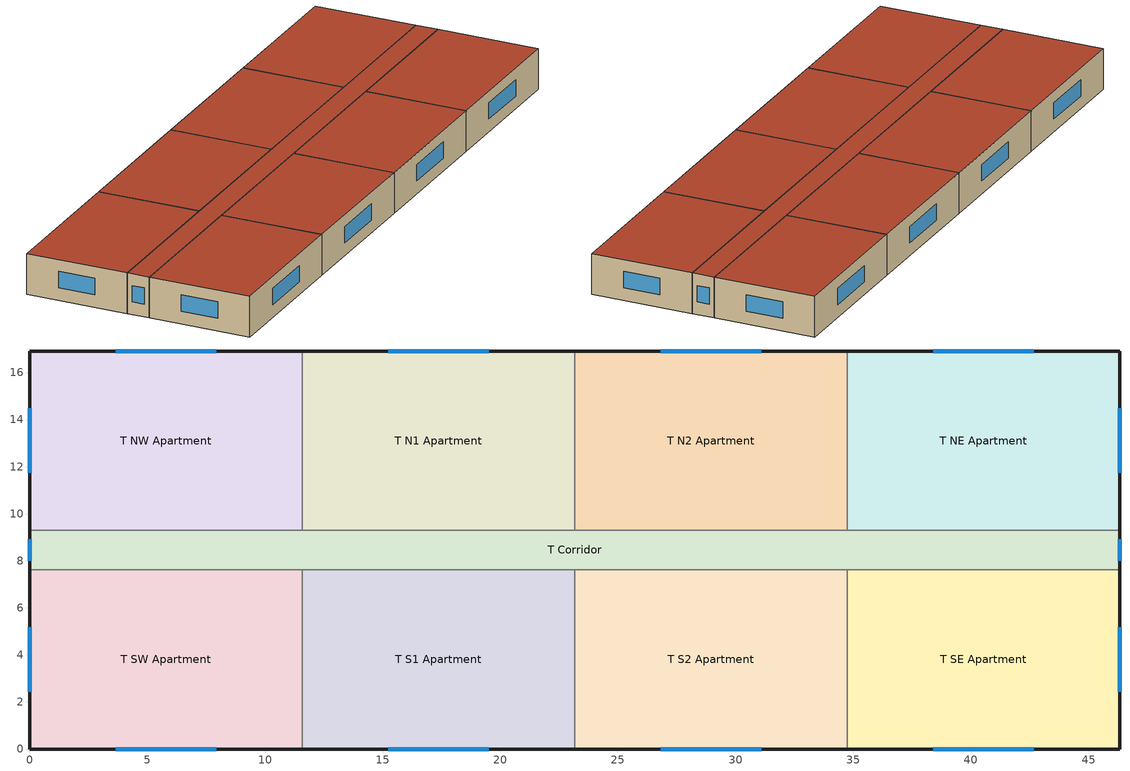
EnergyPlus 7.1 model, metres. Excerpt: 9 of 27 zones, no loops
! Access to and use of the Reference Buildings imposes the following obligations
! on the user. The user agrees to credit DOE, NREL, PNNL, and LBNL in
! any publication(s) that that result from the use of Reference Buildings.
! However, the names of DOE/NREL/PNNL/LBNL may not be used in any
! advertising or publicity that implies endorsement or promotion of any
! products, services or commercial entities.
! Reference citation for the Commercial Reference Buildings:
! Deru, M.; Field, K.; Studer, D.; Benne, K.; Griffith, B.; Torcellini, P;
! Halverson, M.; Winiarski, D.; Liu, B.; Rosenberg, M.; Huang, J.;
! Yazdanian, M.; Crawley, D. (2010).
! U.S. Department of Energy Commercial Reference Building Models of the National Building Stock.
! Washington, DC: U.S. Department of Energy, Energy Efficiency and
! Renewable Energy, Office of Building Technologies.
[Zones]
T SW Apartment
 floor adiabatic (INT-FLOOR-TOPSIDE): 0,7.62 11.58,7.62 11.58,0 0,0 z9.14
 wall outside (Steel Frame Res Ext Wall): 0,7.62 0,0 11.58,0 z9.14:12.19
 wall to T Corridor (int-walls): 11.58,7.62 0,7.62 z9.14:12.19
 wall to T S1 Apartment (int-walls): 11.58,0 11.58,7.62 z9.14:12.19
 window (Window Res Operable): 0,5.18 0,2.44 / 3.66,0 7.92,0 z10.1:11.32
 roof outside (IEAD Res Roof): 11.58,0 11.58,7.62 0,7.62 0,0 z12.19
T NW Apartment
 floor adiabatic (INT-FLOOR-TOPSIDE): 0,16.92 11.58,16.92 11.58,9.3 0,9.3 z9.14
 wall outside (Steel Frame Res Ext Wall): 11.58,16.92 0,16.92 0,9.3 z9.14:12.19
 wall to T Corridor (int-walls): 0,9.3 11.58,9.3 z9.14:12.19
 wall to T N1 Apartment (int-walls): 11.58,9.3 11.58,16.92 z9.14:12.19
 window (Window Res Operable): 7.92,16.92 3.66,16.92 / 0,14.48 0,11.73 z10.1:11.32
 roof outside (IEAD Res Roof): 11.58,9.3 11.58,16.92 0,16.92 0,9.3 z12.19
T SE Apartment
 floor adiabatic (INT-FLOOR-TOPSIDE): 34.75,7.62 46.33,7.62 46.33,0 34.75,0 z9.14
 wall outside (Steel Frame Res Ext Wall): 34.75,0 46.33,0 46.33,7.62 z9.14:12.19
 wall to T Corridor (int-walls): 46.33,7.62 34.75,7.62 z9.14:12.19
 wall to T S2 Apartment (int-walls): 34.75,7.62 34.75,0 z9.14:12.19
 window (Window Res Operable): 46.33,2.44 46.33,5.18 / 38.4,0 42.67,0 z10.1:11.32
 roof outside (IEAD Res Roof): 46.33,0 46.33,7.62 34.75,7.62 34.75,0 z12.19
T NE Apartment
 floor adiabatic (INT-FLOOR-TOPSIDE): 34.75,16.92 46.33,16.92 46.33,9.3 34.75,9.3 z9.14
 wall outside (Steel Frame Res Ext Wall): 46.33,9.3 46.33,16.92 34.75,16.92 z9.14:12.19
 wall to T Corridor (int-walls): 34.75,9.3 46.33,9.3 z9.14:12.19
 wall to T N2 Apartment (int-walls): 34.75,16.92 34.75,9.3 z9.14:12.19
 window (Window Res Operable): 42.67,16.92 38.4,16.92 / 46.33,11.73 46.33,14.48 z10.1:11.32
 roof outside (IEAD Res Roof): 46.33,9.3 46.33,16.92 34.75,16.92 34.75,9.3 z12.19
T N1 Apartment
 floor adiabatic (INT-FLOOR-TOPSIDE): 11.58,16.92 23.16,16.92 23.16,9.3 11.58,9.3 z9.14
 wall outside (Steel Frame Res Ext Wall): 23.16,16.92 11.58,16.92 z9.14:12.19
 wall to T Corridor (int-walls): 11.58,9.3 23.16,9.3 z9.14:12.19
 wall to T N2 Apartment (int-walls): 23.16,9.3 23.16,16.92 z9.14:12.19
 window (Window Res Operable): 19.51,16.92 15.24,16.92 z10.1:11.32
 roof outside (IEAD Res Roof): 23.16,9.3 23.16,16.92 11.58,16.92 11.58,9.3 z12.19
T N2 Apartment
 floor adiabatic (INT-FLOOR-TOPSIDE): 23.16,16.92 34.75,16.92 34.75,9.3 23.16,9.3 z9.14
 wall outside (Steel Frame Res Ext Wall): 34.75,16.92 23.16,16.92 z9.14:12.19
 wall to T Corridor (int-walls): 23.16,9.3 34.75,9.3 z9.14:12.19
 window (Window Res Operable): 31.09,16.92 26.82,16.92 z10.1:11.32
 roof outside (IEAD Res Roof): 34.75,9.3 34.75,16.92 23.16,16.92 23.16,9.3 z12.19
T S1 Apartment
 floor adiabatic (INT-FLOOR-TOPSIDE): 11.58,7.62 23.16,7.62 23.16,0 11.58,0 z9.14
 wall outside (Steel Frame Res Ext Wall): 11.58,0 23.16,0 z9.14:12.19
 wall to T Corridor (int-walls): 23.16,7.62 11.58,7.62 z9.14:12.19
 wall to T S2 Apartment (int-walls): 23.16,0 23.16,7.62 z9.14:12.19
 window (Window Res Operable): 15.24,0 19.51,0 z10.1:11.32
 roof outside (IEAD Res Roof): 23.16,0 23.16,7.62 11.58,7.62 11.58,0 z12.19
T S2 Apartment
 floor adiabatic (INT-FLOOR-TOPSIDE): 23.16,7.62 34.75,7.62 34.75,0 23.16,0 z9.14
 wall outside (Steel Frame Res Ext Wall): 23.16,0 34.75,0 z9.14:12.19
 wall to T Corridor (int-walls): 34.75,7.62 23.16,7.62 z9.14:12.19
 window (Window Res Operable): 26.82,0 31.09,0 z10.1:11.32
 roof outside (IEAD Res Roof): 34.75,0 34.75,7.62 23.16,7.62 23.16,0 z12.19
T Corridor
 floor adiabatic (INT-FLOOR-TOPSIDE): 0,9.3 46.33,9.3 46.33,7.62 0,7.62 z9.14
 wall outside (Steel Frame Res Ext Wall): 0,9.3 0,7.62 / 46.33,7.62 46.33,9.3 z9.14:12.19
 window (Window Res Operable): 0,8.91 0,8 / 46.33,8 46.33,8.91 z10.1:11.32
 roof outside (IEAD Res Roof): 46.33,7.62 46.33,9.3 0,9.3 0,7.62 z12.19
[Building]
Ref Bldg Midrise Apartment New2004_v1.3_5.0: North Axis {deg}=0; Terrain=City; Loads Convergence Tolerance Value=0.04; Temperature Convergence Tolerance Value {deltaC}=0.2; Solar Distribution=FullInteriorAndExterior; Maximum Number of Warmup Days=25; Minimum Number of Warmup Days=6
[Site:Location]
USA IL-CHICAGO-OHARE: Latitude {deg}=41.77; Longitude {deg}=-87.75; Time Zone {hr}=-6; Elevation {m}=190
[SizingPeriod:DesignDay] Day of Month=21; Humidity Condition Type=Wetbulb; Barometric Pressure {Pa}=99063; Rain Indicator=No; Snow Indicator=No; Daylight Saving Time Indicator=No; Solar Model Indicator=ASHRAEClearSky
Name | Month | Day Type | Maximum Dry-Bulb Temperature {C} | Daily Dry-Bulb Temperature Range {deltaC} | Wetbulb or DewPoint at Maximum Dry-Bulb {C} | Wind Speed {m/s} | Wind Direction {deg} | Sky Clearness
CHICAGO Ann Htg 99.6% Condns DB | 1 | WinterDesignDay | -20.6 | 0 | -20.6 | 4.9 | 270 | 0
CHICAGO Ann Clg .4% Condns WB=>MDB | 7 | SummerDesignDay | 31.2 | 10.7 | 25.5 | 5.3 | 230 | 1
[Site:WaterMainsTemperature]
Calculation Method=CORRELATION; Annual Average Outdoor Air Temperature {C}=9.69; Maximum Difference In Monthly Average Outdoor Air Temperatures {deltaC}=28.1
[Site:GroundTemperature:BuildingSurface]
19.527, 19.502, 19.536, 19.598, 20.002, 21.64, 22.225, 22.375, 21.449, 20.121, 19.802, 19.633
[Construction]
Steel Frame Res Ext Wall: Wood Siding, Steel Frame Res Wall Insulation, 1/2IN Gypsum
IEAD Res Roof: Roof Membrane, IEAD Res Roof Insulation, Metal Decking
int-walls: 1/2IN Gypsum, 1/2IN Gypsum
INT-FLOOR-TOPSIDE: MAT-CC05 4 HW CONCRETE, CP02 CARPET PAD
Window Res Operable: Res Operable Assembly Window
InteriorFurnishings: Std Wood 6inch
[Material] Thermal Absorptance=0.9
Name | Roughness | Thickness {m} | Conductivity {W/m-K} | Density {kg/m3} | Specific Heat {J/kg-K} | Solar Absorptance | Visible Absorptance
Steel Frame Res Wall Insulation | MediumRough | 0.119161 | 0.049 | 265 | 836.8 | 0.7 | 0.7
IEAD Res Roof Insulation | MediumRough | 0.127339 | 0.049 | 265 | 836.8 | 0.7 | 0.7
Std Wood 6inch | MediumSmooth | 0.15 | 0.12 | 540 | 1210 | 0.7 | 0.7
Wood Siding | MediumSmooth | 0.01 | 0.11 | 544.62 | 1210 | 0.78 | 0.78
1/2IN Gypsum | Smooth | 0.0127 | 0.16 | 784.9 | 830 | 0.92 | 0.92
Roof Membrane | VeryRough | 0.0095 | 0.16 | 1121.29 | 1460 | 0.7 | 0.7
Metal Decking | MediumSmooth | 0.0015 | 45.006 | 7680 | 418.4 | 0.7 | 0.3
MAT-CC05 4 HW CONCRETE | Rough | 0.1016 | 1.311 | 2240 | 836.8 | 0.7 | 0.7
[WindowMaterial:SimpleGlazingSystem]
Res Operable Assembly Window: U-Factor {W/m2-K}=3.80426; Solar Heat Gain Coefficient=0.39
[Material:NoMass]
CP02 CARPET PAD: Roughness=VeryRough; Thermal Resistance {m2-K/W}=0.2165; Thermal Absorptance=0.9; Solar Absorptance=0.7; Visible Absorptance=0.8
[Zone] Type=1; Multiplier=1; Floor Area {m2}=autocalculate; Part of Total Floor Area=Yes
T SW Apartment; T NW Apartment; T SE Apartment; T NE Apartment; T N1 Apartment; T N2 Apartment; T S1 Apartment; T S2 Apartment; T Corridor
[People] Number of People Schedule=APT_OCC_SCH; Number of People Calculation Method=People; Number of People=2.5; Fraction Radiant=0.3; Sensible Heat Fraction=AUTOCALCULATE; Activity Level Schedule=ACTIVITY_SCH; Enable ASHRAE 55 Comfort Warnings=No; Mean Radiant Temperature Calculation Type=ZoneAveraged; Work Efficiency Schedule=WORK_EFF_SCH; Clothing Insulation Schedule=CLOTHING_SCH; Air Velocity Schedule=AIR_VELO_SCH; Thermal Comfort Model 1 Type=FANGER
Name | Zone or ZoneList
T SW Apartment People | T SW Apartment
T NW Apartment People | T NW Apartment
T SE Apartment People | T SE Apartment
T NE Apartment People | T NE Apartment
T N1 Apartment People | T N1 Apartment
T N2 Apartment People | T N2 Apartment
T S1 Apartment People | T S1 Apartment
T S2 Apartment People | T S2 Apartment
[Lights] Design Level Calculation Method=Watts/Area; Return Air Fraction=0; Fraction Radiant=0.7; Fraction Visible=0.2; Fraction Replaceable=1; Return Air Fraction Calculated from Plenum Temperature=No
Name | Zone or ZoneList | Schedule | Watts per Zone Floor Area {W/m2}
T Corridor_Lights | T Corridor | COR_LIGHT_SCH | 5.38
T SW Apartment_Lights | T SW Apartment | APT_LIGHT_SCH | 3.88
T NW Apartment_Lights | T NW Apartment | APT_LIGHT_SCH | 3.88
T SE Apartment_Lights | T SE Apartment | APT_LIGHT_SCH | 3.88
T NE Apartment_Lights | T NE Apartment | APT_LIGHT_SCH | 3.88
T N1 Apartment_Lights | T N1 Apartment | APT_LIGHT_SCH | 3.88
T N2 Apartment_Lights | T N2 Apartment | APT_LIGHT_SCH | 3.88
T S1 Apartment_Lights | T S1 Apartment | APT_LIGHT_SCH | 3.88
T S2 Apartment_Lights | T S2 Apartment | APT_LIGHT_SCH | 3.88
[ElectricEquipment] Schedule=APT_EQP_SCH; Design Level Calculation Method=Watts/Area; Watts per Zone Floor Area {W/m2}=5.38; Fraction Latent=0; Fraction Radiant=0.5; Fraction Lost=0
Name | Zone or ZoneList
T SW Apartment_PlugMisc_Equip | T SW Apartment
T NW Apartment_PlugMisc_Equip | T NW Apartment
T SE Apartment_PlugMisc_Equip | T SE Apartment
T NE Apartment_PlugMisc_Equip | T NE Apartment
T N1 Apartment_PlugMisc_Equip | T N1 Apartment
T N2 Apartment_PlugMisc_Equip | T N2 Apartment
T S1 Apartment_PlugMisc_Equip | T S1 Apartment
T S2 Apartment_PlugMisc_Equip | T S2 Apartment
[Exterior:Lights]
Exterior Facade Lighting: Schedule=ALWAYS_ON; Design Level {W}=5357; Control Option=AstronomicalClock
[ZoneInfiltration:DesignFlowRate] Schedule=INFIL_SCH; Design Flow Rate Calculation Method=Flow/ExteriorArea; Flow per Exterior Surface Area {m3/s-m2}=0.000302; Constant Term Coefficient=1; Temperature Term Coefficient=0; Velocity Term Coefficient=0; Velocity Squared Term Coefficient=0
Name | Zone or ZoneList
T Corridor_Infiltration | T Corridor
T SW Apartment_Infiltration | T SW Apartment
T NW Apartment_Infiltration | T NW Apartment
T SE Apartment_Infiltration | T SE Apartment
T NE Apartment_Infiltration | T NE Apartment
T N1 Apartment_Infiltration | T N1 Apartment
T N2 Apartment_Infiltration | T N2 Apartment
T S1 Apartment_Infiltration | T S1 Apartment
T S2 Apartment_Infiltration | T S2 Apartment
[InternalMass] Construction=InteriorFurnishings
Name | Zone | Surface Area {m2}
T Corridor Internal Mass | T Corridor | 155.3169
T SW Apartment Internal Mass | T SW Apartment | 176.4974
T NW Apartment Internal Mass | T NW Apartment | 176.4974
T SE Apartment Internal Mass | T SE Apartment | 176.4974
T NE Apartment Internal Mass | T NE Apartment | 176.4974
T N1 Apartment Internal Mass | T N1 Apartment | 176.4974
T N2 Apartment Internal Mass | T N2 Apartment | 176.4974
T S1 Apartment Internal Mass | T S1 Apartment | 176.4974
T S2 Apartment Internal Mass | T S2 Apartment | 176.4974
[ZoneHVAC:UnitHeater] Availability Schedule=ALWAYS_ON; Maximum Supply Air Flow Rate {m3/s}=AUTOSIZE; Fan Control Type=OnOff; Maximum Hot Water or Steam Flow Rate {m3/s}=AUTOSIZE; Minimum Hot Water or Steam Flow Rate {m3/s}=0; Heating Convergence Tolerance=0.001
Name | Supply Air Fan | Heating Coil
G Corridor Unit Heater | G Corridor Unit HeaterFan | G Corridor Unit Heater coil
M Corridor Unit Heater | M Corridor Unit HeaterFan | M Corridor Unit Heater coil
T Corridor Unit Heater | T Corridor Unit HeaterFan | T Corridor Unit Heater coil
[Coil:Heating:Electric] Availability Schedule=ALWAYS_ON; Efficiency=1; Nominal Capacity {W}=AUTOSIZE
G Corridor Unit Heater coil; M Corridor Unit Heater coil; T Corridor Unit Heater coil
[Fan:ConstantVolume] Availability Schedule=ALWAYS_ON; Fan Efficiency=0.53625; Pressure Rise {Pa}=49.8; Maximum Flow Rate {m3/s}=AUTOSIZE; Motor Efficiency=0.825; Motor In Airstream Fraction=1
G Corridor Unit HeaterFan; M Corridor Unit HeaterFan; T Corridor Unit HeaterFan
[Zone equipment]
T Corridor: T Corridor Unit Heater
[Sizing:Zone]
T Corridor: Zone Cooling Design Supply Air Temperature {C}=11.1; Zone Heating Design Supply Air Temperature {C}=40; Zone Cooling Design Supply Air Humidity Ratio {kg-H2O/kg-air}=0.0085; Zone Heating Design Supply Air Humidity Ratio {kg-H2O/kg-air}=0.008; Design Specification Outdoor Air Object=SZ DSOA T Corridor; Cooling Design Air Flow Method=DesignDayWithLimit; Cooling Minimum Air Flow {m3/s}=0; Cooling Minimum Air Flow Fraction=0; Heating Design Air Flow Method=DesignDay; Heating Design Air Flow Rate {m3/s}=0
[DesignSpecification:OutdoorAir]
SZ DSOA T Corridor: Outdoor Air Method=Flow/Zone; Outdoor Air Flow per Person {m3/s-person}=0; Outdoor Air Flow per Zone Floor Area {m3/s-m2}=0; Outdoor Air Flow per Zone {m3/s}=0
[ZoneControl:Thermostat]
T Corridor Thermostat: Zone or ZoneList=T Corridor; Control Type Schedule=Dual Zone Control Type Sched; Control 1=T Corridor DualSPSched
[ThermostatSetpoint:DualSetpoint]
T Corridor DualSPSched: Heating Setpoint Temperature Schedule=UnitHeater_HtgSP_Sch; Cooling Setpoint Temperature Schedule=UnitHeater_ClgSP_Sch
[Schedule:Compact]
ALWAYS_ON; INFIL_SCH; COR_LIGHT_SCH: Through: 12/31, For: AllDays, Until: 24:00, 1
APT_OCC_SCH: Through: 12/31, For: AllDays, Until: 7:00, 1, Until: 8:00, 0.85, Until: 9:00, 0.39, Until: 16:00, 0.25, Until: 17:00, 0.3, Until: 18:00, 0.52, Until: 21:00, 0.87, Until: 24:00, 1
APT_LIGHT_SCH: Through: 12/31, For: AllDays, Until: 04:00, 0.067, Until: 05:00, 0.187, Until: 06:00, 0.394, Until: 07:00, 0.44, Until: 08:00, 0.393, Until: 09:00, 0.172, Until: 15:00, 0.119, Until: 16:00, 0.206, Until: 17:00, 0.439, Until: 18:00, 0.616, Until: 19:00, 0.829, Until: 20:00, 0.986, Until: 21:00, 1, Until: 22:00, 0.692, Until: 23:00, 0.384, Until: 24:00, 0.16
APT_EQP_SCH: Through: 12/31, For: AllDays, Until: 1:00, 0.45, Until: 2:00, 0.41, Until: 3:00, 0.39, Until: 5:00, 0.38, Until: 6:00, 0.43, Until: 7:00, 0.54, Until: 8:00, 0.65, Until: 9:00, 0.66, Until: 10:00, 0.67, Until: 11:00, 0.69, Until: 12:00, 0.7, Until: 13:00, 0.69, Until: 14:00, 0.66, Until: 15:00, 0.65, Until: 16:00, 0.68, Until: 17:00, 0.8, Until: 19:00, 1, Until: 20:00, 0.93, Until: 21:00, 0.89, Until: 22:00, 0.85, Until: 23:00, 0.71, Until: 24:00, 0.58
ACTIVITY_SCH: Through: 12/31, For: AllDays, Until: 24:00, 120
WORK_EFF_SCH: Through: 12/31, For: AllDays, Until: 24:00, 0
AIR_VELO_SCH: Through: 12/31, For: AllDays, Until: 24:00, 0.2
CLOTHING_SCH: Through: 04/30, For: AllDays, Until: 24:00, 1, Through: 09/30, For: AllDays, Until: 24:00, 0.5, Through: 12/31, For: AllDays, Until: 24:00, 1
UnitHeater_ClgSP_Sch: THROUGH: 12/31, FOR:AllDays, UNTIL: 24:00, 40
UnitHeater_HtgSP_Sch: THROUGH: 12/31, FOR:AllDays, UNTIL: 24:00, 15.6
Dual Zone Control Type Sched: Through: 12/31, For: AllDays, Until: 24:00, 4
